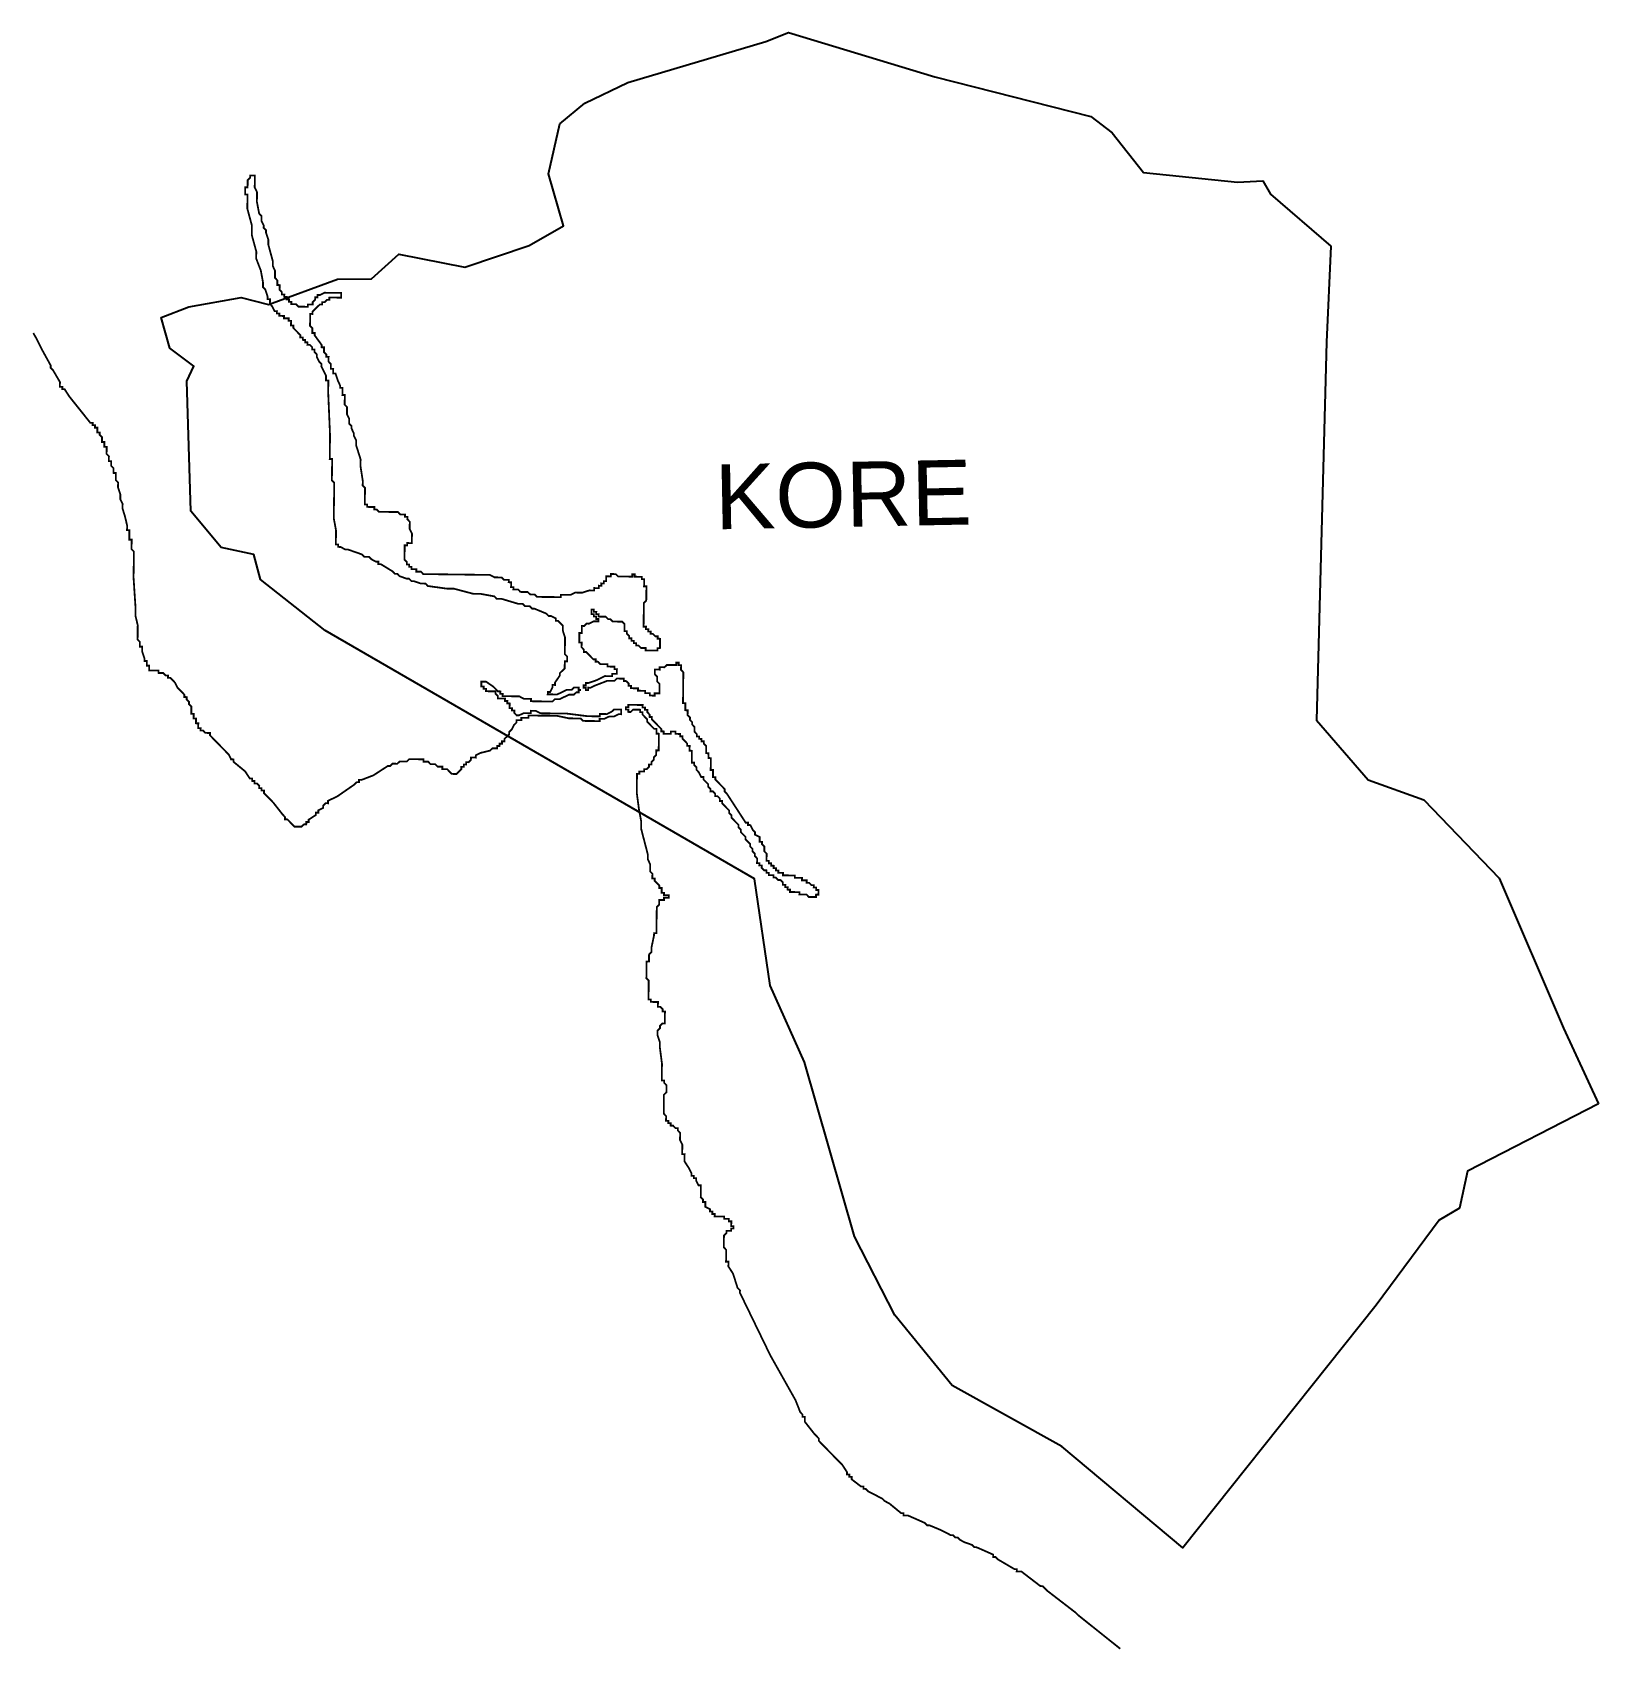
# Model space of a CAD drawing. Header units: metres. Extents: x 261595 to 264218, y 2159273 to 2161982.
import ezdxf

# ---------------------------------------------------------------- set-up
doc = ezdxf.new("R2010")
doc.units = ezdxf.units.M
for name, color, linetype in [('HIGH TIDE LINE', 6, 'Continuous'), ('village', 3, 'Continuous'), ('VILLAGE NAME', 250, 'Continuous')]:
    doc.layers.add(name, color=color, linetype=linetype)
doc.styles.get("Standard").update_dxf_attribs({"font": 'simplex.shx'})

msp = doc.modelspace()

# ---------------------------------------------------------------- linework, layer by layer
at = {"layer": 'HIGH TIDE LINE', "lineweight": 35, "const_width": 3}
msp.add_lwpolyline([(261596.9, 2161478.3), (261602.7, 2161468.3), (261606.6, 2161460.3), (261610.5, 2161452.3), (261626, 2161424.2), (261626, 2161420.2), (261629.9, 2161416.2), (261641.6, 2161396.2), (261641.5, 2161392.2), (261641.5, 2161388.2), (261645.5, 2161388.2), (261645.4, 2161384.2), (261649.4, 2161384.2), (261657.2, 2161372.1), (261692.4, 2161328), (261696.4, 2161327.9), (261696.4, 2161323.9), (261700.3, 2161323.9), (261700.3, 2161319.9), (261704.3, 2161319.9), (261704.2, 2161315.9), (261704.2, 2161311.9), (261708.1, 2161311.9), (261708.1, 2161307.9), (261712, 2161303.9), (261712, 2161299.9), (261711.9, 2161295.9), (261715.9, 2161295.9), (261715.9, 2161291.9), (261715.8, 2161287.9), (261719.8, 2161287.9), (261719.7, 2161283.9), (261719.7, 2161279.9), (261719.6, 2161275.9), (261723.6, 2161271.9), (261723.5, 2161267.9), (261723.5, 2161263.9), (261727.4, 2161263.9), (261727.3, 2161255.9), (261731.3, 2161251.9), (261731.2, 2161247.9), (261731.2, 2161244), (261735.2, 2161243.9), (261735.1, 2161239.9), (261735.1, 2161236), (261735, 2161232), (261738.9, 2161228), (261738.8, 2161220), (261742.7, 2161208), (261742.6, 2161200.1), (261746.5, 2161192.1), (261746.4, 2161188.1), (261746.4, 2161184.1), (261750.2, 2161172.1), (261754, 2161156.2), (261753.9, 2161148.2), (261757.8, 2161148.2), (261757.8, 2161144.2), (261757.7, 2161136.3), (261757.6, 2161132.3), (261761.6, 2161132.2), (261761.6, 2161128.3), (261761.4, 2161116.3), (261765.4, 2161112.3), (261765.3, 2161108.3), (261765.3, 2161104.3), (261765, 2161080.5), (261764.9, 2161076.5), (261764.8, 2161068.6), (261768.2, 2161016.8), (261768.1, 2161012.8), (261768.1, 2161008.9), (261768, 2161004.9), (261771.8, 2160988.9), (261771.7, 2160977), (261771.6, 2160973), (261771.6, 2160969), (261771.5, 2160965.1), (261775.4, 2160961), (261775.4, 2160957.1), (261775.3, 2160953.1), (261779.3, 2160953), (261779.3, 2160949.1), (261779.2, 2160945.1), (261783.1, 2160933.1), (261783, 2160929.1), (261787, 2160929.1), (261786.9, 2160925.1), (261786.9, 2160921.1), (261790.9, 2160921.1), (261790.8, 2160917.1), (261790.8, 2160913.1), (261794.7, 2160913.1), (261798.7, 2160913), (261802.7, 2160913), (261806.7, 2160912.9), (261806.6, 2160909), (261810.6, 2160908.9), (261814.6, 2160908.9), (261818.5, 2160904.8), (261822.5, 2160904.8), (261822.4, 2160900.8), (261826.4, 2160900.8), (261834.3, 2160892.7), (261838.1, 2160884.7), (261842.1, 2160880.7), (261846, 2160876.7), (261849.9, 2160872.6), (261849.9, 2160868.7), (261853.8, 2160868.6), (261853.8, 2160864.6), (261857.7, 2160860.6), (261857.7, 2160856.6), (261861.6, 2160852.6), (261861.5, 2160848.6), (261861.5, 2160844.7), (261861.5, 2160840.7), (261865.4, 2160840.6), (261865.4, 2160836.7), (261865.3, 2160832.7), (261869.3, 2160832.6), (261869.3, 2160828.7), (261869.2, 2160824.7), (261873.2, 2160824.6), (261873.1, 2160820.6), (261873.1, 2160816.7), (261877.1, 2160816.6), (261877, 2160812.6), (261881, 2160812.6), (261884.9, 2160808.6), (261888.9, 2160808.5), (261892.9, 2160808.5), (261892.8, 2160804.5), (261896.7, 2160800.5), (261900.7, 2160796.4), (261924.2, 2160772.3), (261928.1, 2160764.3), (261932.1, 2160764.2), (261932, 2160760.3), (261951.7, 2160744.1), (261959.5, 2160732.1), (261963.5, 2160732), (261963.5, 2160728.1), (261967.4, 2160728), (261967.4, 2160724), (261971.4, 2160724), (261975.3, 2160720), (261975.2, 2160716), (261979.2, 2160715.9), (261979.2, 2160712), (261983.2, 2160711.9), (261983.1, 2160707.9), (261991, 2160699.9), (261994.9, 2160695.9), (261998.8, 2160691.8), (262014.5, 2160671.8), (262018.4, 2160667.7), (262018.4, 2160663.8), (262022.3, 2160663.7), (262026.3, 2160659.7), (262030.2, 2160655.7), (262034.1, 2160651.6), (262038.1, 2160651.6), (262042.1, 2160651.5), (262046, 2160651.5), (262050.1, 2160655.4), (262054, 2160655.4), (262054.1, 2160659.3), (262058.1, 2160659.3), (262058.1, 2160663.3), (262070.1, 2160671.1), (262070.2, 2160675.1), (262074.2, 2160675), (262074.2, 2160679), (262082.2, 2160682.9), (262082.3, 2160686.8), (262086.3, 2160690.8), (262090.3, 2160690.7), (262090.3, 2160694.7), (262106.3, 2160702.5), (262134.4, 2160722), (262138.4, 2160725.9), (262142.4, 2160725.9), (262142.4, 2160729.9), (262146.4, 2160729.8), (262166.4, 2160737.5), (262190.4, 2160753.1), (262194.4, 2160753.1), (262198.4, 2160757), (262202.4, 2160757), (262206.4, 2160756.9), (262210.4, 2160760.8), (262214.4, 2160760.8), (262218.4, 2160760.7), (262222.3, 2160760.7), (262226.4, 2160764.6), (262230.3, 2160764.6), (262234.3, 2160764.5), (262238.3, 2160764.5), (262242.3, 2160764.4), (262246.2, 2160764.4), (262250.2, 2160764.3), (262250.2, 2160760.4), (262254.1, 2160760.3), (262258.1, 2160760.3), (262262.1, 2160756.2), (262266, 2160756.2), (262270, 2160756.1), (262273.9, 2160752.1), (262281.9, 2160752), (262281.8, 2160748), (262285.8, 2160748), (262289.8, 2160747.9), (262293.7, 2160743.9), (262297.6, 2160739.9), (262301.6, 2160739.8), (262305.6, 2160739.8), (262309.6, 2160743.7), (262313.6, 2160747.7), (262313.7, 2160751.6), (262317.7, 2160751.6), (262317.7, 2160755.6), (262321.7, 2160755.5), (262321.7, 2160759.5), (262325.7, 2160759.4), (262329.7, 2160763.4), (262329.8, 2160767.3), (262333.8, 2160767.3), (262337.7, 2160767.2), (262337.8, 2160771.2), (262345.8, 2160775.1), (262361.7, 2160778.9), (262365.8, 2160782.8), (262369.7, 2160782.8), (262373.7, 2160782.7), (262373.8, 2160786.7), (262377.7, 2160786.6), (262377.8, 2160790.6), (262381.8, 2160790.6), (262381.8, 2160794.5), (262385.8, 2160794.5), (262385.8, 2160798.5), (262393.9, 2160806.3), (262393.9, 2160810.3), (262398, 2160814.2), (262402, 2160822.1), (262406.1, 2160826.1), (262406.1, 2160830), (262410.1, 2160830), (262414.1, 2160829.9), (262414.1, 2160833.9), (262418.1, 2160833.9), (262422.1, 2160833.8), (262426, 2160833.8), (262426.1, 2160837.8), (262430.1, 2160837.7), (262438, 2160837.6), (262446, 2160837.5), (262449.9, 2160837.5), (262453.9, 2160837.4), (262457.9, 2160837.4), (262473.8, 2160837.2), (262493.6, 2160833), (262505.6, 2160832.8), (262509.5, 2160832.8), (262513.5, 2160832.7), (262517.4, 2160828.7), (262521.4, 2160828.6), (262525.4, 2160828.6), (262529.4, 2160828.5), (262533.3, 2160828.5), (262537.3, 2160828.4), (262541.3, 2160828.4), (262545.3, 2160828.3), (262545.3, 2160832.3), (262549.3, 2160832.3), (262553.3, 2160832.2), (262561.3, 2160836.1), (262565.2, 2160836.1), (262569.2, 2160836), (262577.2, 2160839.9), (262581.2, 2160839.8), (262581.2, 2160843.8), (262581.3, 2160847.8), (262577.3, 2160847.8), (262573.3, 2160847.9), (262569.4, 2160847.9), (262565.3, 2160844), (262557.3, 2160840.1), (262553.4, 2160840.2), (262549.4, 2160840.2), (262545.4, 2160840.3), (262545.4, 2160836.3), (262541.4, 2160836.3), (262537.4, 2160836.4), (262533.4, 2160836.4), (262529.5, 2160836.5), (262525.5, 2160836.5), (262489.8, 2160841), (262485.8, 2160841), (262481.8, 2160841), (262477.8, 2160841.1), (262457.9, 2160841.3), (262454, 2160841.4), (262450, 2160841.4), (262446, 2160841.5), (262438.1, 2160845.6), (262434.1, 2160845.6), (262430.2, 2160845.7), (262430.1, 2160841.7), (262426.1, 2160841.7), (262422.2, 2160841.8), (262418.2, 2160841.8), (262410.2, 2160837.9), (262406.2, 2160838), (262402.3, 2160842), (262402.3, 2160846), (262398.4, 2160846), (262398.4, 2160850), (262394.4, 2160850.1), (262394.5, 2160854), (262394.5, 2160858), (262390.5, 2160858.1), (262390.6, 2160862), (262386.6, 2160862.1), (262386.7, 2160866.1), (262382.7, 2160866.1), (262378.7, 2160866.2), (262374.7, 2160866.2), (262374.8, 2160870.2), (262370.9, 2160874.2), (262370.9, 2160878.2), (262366.9, 2160878.2), (262363, 2160878.3), (262359, 2160878.3), (262355, 2160878.4), (262355.1, 2160882.4), (262351.1, 2160882.4), (262351.1, 2160886.4), (262347.2, 2160886.4), (262347.2, 2160890.4), (262347.2, 2160894.4), (262351.2, 2160894.3), (262355.2, 2160894.3), (262367, 2160886.2), (262371, 2160882.2), (262374.9, 2160878.2), (262378.9, 2160878.1), (262378.8, 2160874.1), (262382.8, 2160874.1), (262382.7, 2160870.1), (262386.7, 2160870.1), (262390.7, 2160870), (262394.7, 2160870), (262398.6, 2160869.9), (262402.6, 2160869.9), (262406.6, 2160869.8), (262410.6, 2160869.8), (262418.5, 2160865.7), (262422.5, 2160865.6), (262426.4, 2160865.6), (262430.4, 2160865.5), (262430.4, 2160861.6), (262442.3, 2160861.4), (262446.3, 2160861.4), (262450.2, 2160861.3), (262454.2, 2160861.3), (262458.2, 2160861.2), (262462.2, 2160861.2), (262466.1, 2160861.1), (262470.2, 2160865.1), (262474.1, 2160865), (262478.1, 2160865), (262494.1, 2160872.7), (262502.1, 2160872.6), (262506.1, 2160876.5), (262510.1, 2160876.5), (262510.1, 2160880.5), (262514.1, 2160880.4), (262510.1, 2160880.5), (262510.2, 2160884.5), (262506.2, 2160884.5), (262502.2, 2160884.5), (262498.2, 2160880.6), (262490.2, 2160880.7), (262474.2, 2160873), (262470.3, 2160873), (262466.3, 2160873.1), (262462.3, 2160873.1), (262458.3, 2160873.2), (262458.4, 2160877.1), (262462.4, 2160877.1), (262466.4, 2160885), (262466.5, 2160889), (262470.5, 2160888.9), (262470.5, 2160892.9), (262478.6, 2160904.7), (262478.6, 2160908.7), (262482.7, 2160912.6), (262486.7, 2160916.6), (262486.7, 2160920.5), (262486.8, 2160924.5), (262486.8, 2160928.5), (262490.8, 2160928.4), (262490.9, 2160932.4), (262490.9, 2160936.4), (262487, 2160940.4), (262487, 2160944.4), (262487.1, 2160948.4), (262487.1, 2160952.3), (262487.3, 2160968.3), (262483.5, 2160980.2), (262483.5, 2160984.2), (262483.6, 2160988.2), (262479.7, 2160992.2), (262475.7, 2160996.2), (262471.8, 2160996.3), (262471.8, 2161000.3), (262463.9, 2161004.3), (262459.9, 2161004.4), (262456, 2161008.4), (262436.2, 2161016.6), (262432.3, 2161016.7), (262428.3, 2161020.7), (262424.3, 2161020.7), (262420.4, 2161020.8), (262416.4, 2161024.8), (262412.5, 2161024.8), (262408.5, 2161024.9), (262380.8, 2161033.2), (262376.8, 2161033.2), (262372.8, 2161033.3), (262368.9, 2161037.3), (262345.1, 2161041.6), (262341.1, 2161041.6), (262333.1, 2161041.7), (262301.4, 2161050.1), (262297.5, 2161050.1), (262293.5, 2161050.2), (262289.5, 2161050.2), (262257.7, 2161054.6), (262253.8, 2161058.6), (262249.8, 2161058.7), (262245.9, 2161058.7), (262234, 2161062.8), (262230, 2161062.9), (262226.1, 2161066.9), (262222.1, 2161066.9), (262210.2, 2161071.1), (262206.3, 2161075.1), (262202.3, 2161075.1), (262198.4, 2161079.2), (262178.7, 2161091.3), (262174.7, 2161091.4), (262174.7, 2161095.4), (262170.8, 2161095.4), (262162.9, 2161099.5), (262158.9, 2161103.5), (262155, 2161103.6), (262151, 2161103.6), (262147.1, 2161107.6), (262123.3, 2161115.9), (262119.3, 2161115.9), (262111.4, 2161120), (262107.4, 2161120.1), (262107.5, 2161124), (262103.5, 2161124.1), (262103.6, 2161128.1), (262103.6, 2161132), (262103.7, 2161136), (262103.7, 2161140), (262103.8, 2161147.9), (262100.1, 2161167.9), (262100.1, 2161171.8), (262100.2, 2161175.8), (262100.3, 2161187.7), (262100.4, 2161191.7), (262100.4, 2161195.7), (262100.5, 2161199.7), (262100.8, 2161227.5), (262096.9, 2161231.5), (262096.9, 2161235.5), (262097, 2161239.5), (262097, 2161243.5), (262097.1, 2161247.4), (262097.1, 2161251.4), (262097.2, 2161255.4), (262097.2, 2161259.4), (262097.3, 2161263.4), (262097.3, 2161267.3), (262093.3, 2161267.4), (262093.4, 2161271.4), (262093.4, 2161275.3), (262093.5, 2161283.3), (262093.6, 2161287.3), (262093.6, 2161291.2), (262093.7, 2161299.2), (262093.8, 2161303.2), (262093.8, 2161307.1), (262090.7, 2161378.8), (262090.8, 2161382.7), (262090.8, 2161386.7), (262090.9, 2161390.7), (262090.9, 2161394.7), (262091, 2161398.7), (262087, 2161398.7), (262087, 2161402.7), (262087.1, 2161406.7), (262079.3, 2161422.7), (262079.4, 2161426.6), (262075.4, 2161430.7), (262071.6, 2161438.7), (262071.6, 2161442.6), (262067.7, 2161446.7), (262067.7, 2161450.6), (262063.8, 2161450.7), (262063.8, 2161454.7), (262059.9, 2161458.7), (262055.9, 2161458.7), (262056, 2161462.7), (262052, 2161462.8), (262052, 2161466.7), (262048.1, 2161466.8), (262048.1, 2161470.8), (262044.1, 2161470.8), (262044.2, 2161474.8), (262040.2, 2161478.8), (262036.3, 2161482.8), (262032.4, 2161486.9), (262032.4, 2161490.8), (262028.5, 2161490.9), (262028.5, 2161494.9), (262028.6, 2161498.8), (262024.6, 2161498.9), (262024.6, 2161502.9), (262020.7, 2161502.9), (262016.7, 2161503), (262016.7, 2161506.9), (262012.8, 2161507), (262008.8, 2161507), (262008.8, 2161511), (262004.8, 2161511.1), (262004.9, 2161515), (262000.9, 2161515.1), (261997, 2161523.1), (261993.1, 2161527.1), (261993.2, 2161531.1), (261993.2, 2161535.1), (261989.2, 2161535.1), (261989.3, 2161539.1), (261985.5, 2161551.1), (261981.5, 2161555.1), (261981.6, 2161559.1), (261981.6, 2161563.1), (261977.9, 2161583), (261970.2, 2161603), (261970.2, 2161606.9), (261970.3, 2161610.9), (261970.3, 2161614.9), (261962.7, 2161642.8), (261962.8, 2161650.8), (261962.9, 2161658.7), (261955.3, 2161686.7), (261955.5, 2161702.6), (261955.5, 2161706.6), (261955.6, 2161710.5), (261951.6, 2161710.6), (261951.7, 2161714.6), (261951.7, 2161718.5), (261951.8, 2161722.5), (261955.7, 2161722.5), (261955.8, 2161726.4), (261955.8, 2161730.4), (261955.9, 2161734.4), (261959.9, 2161738.3), (261960, 2161742.3), (261963.9, 2161742.2), (261967.9, 2161742.2), (261967.9, 2161738.2), (261967.8, 2161734.2), (261967.8, 2161730.3), (261967.7, 2161726.3), (261967.7, 2161722.3), (261971.5, 2161714.3), (261971.5, 2161710.3), (261971.4, 2161706.4), (261971.4, 2161702.4), (261971.3, 2161698.4), (261975.1, 2161678.5), (261979, 2161674.4), (261979, 2161670.5), (261978.9, 2161666.5), (261982.8, 2161658.5), (261982.7, 2161654.5), (261986.7, 2161650.5), (261986.6, 2161646.5), (261990.5, 2161634.5), (261990.4, 2161630.6), (261990.4, 2161626.6), (261998, 2161598.7), (261997.9, 2161594.7), (261997.9, 2161590.7), (262001.7, 2161582.7), (262001.7, 2161578.7), (262001.7, 2161574.7), (262001.6, 2161570.8), (262005.5, 2161566.7), (262005.5, 2161562.8), (262005.4, 2161558.8), (262009.4, 2161558.7), (262009.4, 2161554.8), (262009.3, 2161550.8), (262013.2, 2161546.8), (262013.2, 2161542.8), (262017.2, 2161542.7), (262017.1, 2161538.8), (262021.1, 2161538.7), (262021, 2161534.7), (262025, 2161534.7), (262025, 2161530.7), (262028.9, 2161530.7), (262028.9, 2161526.7), (262032.9, 2161526.6), (262036.9, 2161526.6), (262040.8, 2161522.6), (262044.8, 2161522.5), (262048.7, 2161522.5), (262052.7, 2161522.4), (262056.7, 2161522.4), (262056.7, 2161526.3), (262060.7, 2161526.3), (262064.7, 2161526.2), (262064.7, 2161530.2), (262068.8, 2161534.2), (262068.8, 2161538.1), (262072.8, 2161538.1), (262072.8, 2161542.1), (262076.8, 2161542), (262084.8, 2161545.9), (262088.8, 2161545.8), (262092.8, 2161545.8), (262096.7, 2161545.7), (262100.7, 2161545.7), (262104.7, 2161545.6), (262108.7, 2161545.6), (262112.6, 2161545.5), (262112.6, 2161541.6), (262112.5, 2161537.6), (262108.6, 2161537.6), (262104.6, 2161537.7), (262100.6, 2161537.7), (262096.6, 2161537.8), (262092.7, 2161537.8), (262092.6, 2161533.9), (262088.6, 2161533.9), (262084.6, 2161530), (262080.6, 2161530), (262080.6, 2161526.1), (262076.6, 2161526.1), (262072.6, 2161522.2), (262068.6, 2161518.2), (262064.5, 2161514.3), (262064.5, 2161510.3), (262060.5, 2161510.4), (262060.3, 2161490.5), (262064.2, 2161486.5), (262064.1, 2161478.5), (262068.1, 2161478.5), (262068, 2161474.5), (262079.8, 2161458.4), (262079.7, 2161454.5), (262083.7, 2161454.4), (262083.6, 2161446.5), (262087.5, 2161442.4), (262087.5, 2161438.5), (262091.4, 2161438.4), (262091.3, 2161430.5), (262095.3, 2161426.4), (262095.2, 2161418.5), (262099.2, 2161418.4), (262099.1, 2161410.5), (262103, 2161410.4), (262106.9, 2161398.5), (262110.7, 2161390.5), (262110.7, 2161386.5), (262114.7, 2161386.4), (262114.5, 2161374.5), (262118.5, 2161374.5), (262118.3, 2161358.5), (262122.2, 2161354.5), (262122.1, 2161342.6), (262126, 2161334.6), (262125.9, 2161326.6), (262129.8, 2161322.6), (262129.7, 2161318.6), (262133.6, 2161310.6), (262133.6, 2161306.7), (262137.5, 2161298.7), (262137.4, 2161290.7), (262145, 2161266.7), (262144.9, 2161254.8), (262148.6, 2161230.9), (262148.5, 2161223), (262152.4, 2161218.9), (262152, 2161191.1), (262156, 2161191), (262156, 2161187.1), (262167.9, 2161186.9), (262167.9, 2161182.9), (262171.8, 2161182.9), (262175.8, 2161178.9), (262207.6, 2161178.5), (262211.5, 2161174.5), (262219.4, 2161174.4), (262219.4, 2161170.4), (262223.4, 2161170.3), (262223.3, 2161166.4), (262227.3, 2161162.3), (262227.1, 2161150.4), (262231, 2161142.4), (262230.8, 2161126.5), (262222.8, 2161126.6), (262222.8, 2161122.6), (262218.8, 2161122.7), (262218.5, 2161098.8), (262222.4, 2161094.8), (262222.4, 2161090.8), (262226.4, 2161090.8), (262226.3, 2161086.8), (262230.3, 2161086.7), (262230.3, 2161082.8), (262238.2, 2161082.7), (262238.2, 2161078.7), (262246.1, 2161078.6), (262250, 2161074.6), (262361.4, 2161073.2), (262369.3, 2161069.1), (262381.2, 2161069), (262385.1, 2161065), (262393.1, 2161064.9), (262393, 2161060.9), (262397, 2161060.8), (262396.9, 2161052.9), (262400.9, 2161052.8), (262400.8, 2161048.9), (262408.8, 2161048.8), (262412.7, 2161044.7), (262424.6, 2161044.6), (262428.6, 2161040.6), (262436.5, 2161040.5), (262440.4, 2161036.4), (262480.2, 2161036), (262480.3, 2161039.9), (262496.2, 2161039.7), (262504.2, 2161043.6), (262516.1, 2161043.5), (262528.1, 2161047.3), (262536, 2161047.2), (262536.1, 2161051.2), (262544, 2161051.1), (262544.1, 2161055.1), (262548, 2161055), (262548.1, 2161059), (262552.1, 2161058.9), (262552.1, 2161062.9), (262556.1, 2161062.9), (262556.2, 2161070.8), (262564.1, 2161070.7), (262564.2, 2161074.7), (262572.1, 2161074.6), (262576.1, 2161070.6), (262599.9, 2161070.3), (262600, 2161074.3), (262603.9, 2161074.2), (262603.9, 2161070.2), (262615.8, 2161070.1), (262615.8, 2161066.1), (262619.8, 2161066.1), (262619.6, 2161054.1), (262623.6, 2161054.1), (262623.3, 2161030.2), (262619.3, 2161026.3), (262618.8, 2160986.5), (262622.8, 2160986.5), (262622.7, 2160982.5), (262626.7, 2160982.5), (262626.6, 2160978.5), (262630.6, 2160978.4), (262630.6, 2160974.5), (262634.5, 2160974.4), (262638.5, 2160970.4), (262642.4, 2160970.3), (262642.4, 2160966.4), (262646.4, 2160966.3), (262646.2, 2160950.4), (262642.2, 2160950.4), (262642.2, 2160946.5), (262622.3, 2160946.7), (262622.3, 2160950.7), (262614.4, 2160950.8), (262610.4, 2160954.8), (262606.5, 2160954.9), (262606.5, 2160958.8), (262602.5, 2160958.9), (262602.6, 2160962.9), (262598.6, 2160962.9), (262598.7, 2160966.9), (262594.7, 2160966.9), (262594.7, 2160970.9), (262590.8, 2160974.9), (262590.9, 2160978.9), (262586.9, 2160979), (262587, 2160990.9), (262583.1, 2160994.9), (262567.2, 2160995.1), (262563.3, 2160999.1), (262559.3, 2160999.2), (262555.4, 2161003.2), (262543.4, 2161003.4), (262543.5, 2161007.3), (262539.5, 2161007.4), (262539.6, 2161011.4), (262535.6, 2161011.4), (262535.6, 2161015.4), (262531.6, 2161015.4), (262531.6, 2161007.5), (262535.5, 2161007.4), (262535.5, 2161003.5), (262539.5, 2161003.4), (262539.4, 2160999.4), (262543.4, 2160999.4), (262543.3, 2160995.4), (262535.4, 2160995.5), (262527.4, 2160991.6), (262523.4, 2160991.7), (262519.4, 2160987.7), (262515.4, 2160987.8), (262515.3, 2160975.9), (262511.3, 2160975.9), (262511.1, 2160960), (262515.1, 2160960), (262515, 2160952), (262518.9, 2160948), (262518.8, 2160944), (262522.8, 2160944), (262526.8, 2160939.9), (262530.7, 2160935.9), (262534.6, 2160931.9), (262538.6, 2160931.8), (262538.5, 2160927.9), (262542.5, 2160927.8), (262546.4, 2160923.8), (262558.4, 2160923.6), (262558.3, 2160919.7), (262570.2, 2160919.5), (262570.2, 2160915.5), (262574.2, 2160915.5), (262574.1, 2160907.5), (262566.1, 2160907.6), (262566.1, 2160903.7), (262554.1, 2160903.8), (262538.1, 2160896), (262526.2, 2160892.2), (262522.2, 2160892.3), (262522.1, 2160888.3), (262518.2, 2160888.3), (262518.1, 2160884.4), (262522.1, 2160884.3), (262522, 2160880.3), (262526, 2160880.3), (262526.1, 2160884.3), (262530, 2160884.2), (262538, 2160888.1), (262558, 2160895.8), (262570, 2160895.7), (262574, 2160899.6), (262585.9, 2160899.4), (262585.9, 2160895.5), (262589.8, 2160895.4), (262593.8, 2160891.4), (262593.7, 2160887.4), (262597.7, 2160887.4), (262597.6, 2160883.4), (262609.6, 2160883.2), (262609.5, 2160879.3), (262621.4, 2160879.1), (262621.4, 2160875.1), (262629.3, 2160875), (262629.3, 2160871.1), (262637.3, 2160871), (262637.3, 2160874.9), (262645.3, 2160874.8), (262645.4, 2160890.8), (262641.5, 2160894.8), (262641.6, 2160902.7), (262637.7, 2160906.8), (262637.8, 2160914.7), (262645.7, 2160914.6), (262645.8, 2160918.6), (262653.7, 2160918.5), (262657.8, 2160922.4), (262673.7, 2160922.2), (262673.7, 2160926.2), (262677.7, 2160926.2), (262677.6, 2160922.2), (262681.6, 2160922.1), (262681.5, 2160914.2), (262685.4, 2160910.1), (262684.8, 2160858.5), (262688.8, 2160858.4), (262688.6, 2160846.5), (262692.6, 2160846.4), (262692.5, 2160838.5), (262696.5, 2160834.4), (262696.4, 2160830.5), (262700.3, 2160826.4), (262700.3, 2160822.5), (262704.2, 2160818.4), (262704.1, 2160810.5), (262708, 2160806.5), (262708, 2160802.5), (262712, 2160802.4), (262711.9, 2160798.5), (262715.9, 2160798.4), (262715.8, 2160794.4), (262719.8, 2160794.4), (262719.8, 2160790.4), (262723.7, 2160786.4), (262723.6, 2160774.5), (262727.5, 2160774.4), (262727.4, 2160766.5), (262731.4, 2160766.4), (262731.2, 2160746.5), (262735.1, 2160746.5), (262735, 2160734.5), (262739, 2160734.5), (262738.9, 2160730.5), (262742.9, 2160726.5), (262746.8, 2160722.5), (262754.6, 2160714.4), (262754.6, 2160710.4), (262758.5, 2160706.4), (262774.1, 2160682.4), (262789.7, 2160658.3), (262793.7, 2160658.3), (262793.7, 2160654.3), (262797.6, 2160654.2), (262801.5, 2160646.2), (262805.4, 2160642.2), (262805.4, 2160638.2), (262813.3, 2160634.2), (262813.2, 2160626.2), (262817.2, 2160626.2), (262817.1, 2160622.2), (262821.1, 2160618.2), (262821, 2160610.2), (262824.9, 2160606.2), (262824.7, 2160594.2), (262828.7, 2160594.2), (262828.7, 2160590.2), (262832.6, 2160590.2), (262832.6, 2160586.2), (262836.6, 2160586.1), (262836.5, 2160582.2), (262840.5, 2160582.1), (262840.5, 2160578.1), (262844.4, 2160578.1), (262844.4, 2160574.1), (262852.3, 2160574), (262852.3, 2160570), (262872.2, 2160569.8), (262872.1, 2160565.8), (262884, 2160565.7), (262884, 2160561.7), (262891.9, 2160561.6), (262891.9, 2160557.6), (262895.9, 2160557.6), (262899.8, 2160553.6), (262903.8, 2160553.5), (262903.7, 2160549.5), (262907.7, 2160549.5), (262907.7, 2160545.5), (262911.6, 2160545.5), (262911.5, 2160537.5), (262907.6, 2160537.6), (262907.5, 2160533.6), (262895.6, 2160533.7), (262891.7, 2160537.8), (262879.7, 2160537.9), (262879.8, 2160541.9), (262863.9, 2160542.1), (262863.9, 2160546), (262859.9, 2160546.1), (262860, 2160550.1), (262856, 2160550.1), (262856.1, 2160554.1), (262852.1, 2160554.1), (262852.1, 2160558.1), (262848.2, 2160562.1), (262844.2, 2160562.2), (262840.3, 2160566.2), (262836.3, 2160566.3), (262836.4, 2160570.2), (262828.4, 2160570.3), (262828.5, 2160574.3), (262824.5, 2160574.4), (262824.5, 2160578.3), (262820.6, 2160578.4), (262816.6, 2160582.4), (262816.7, 2160586.4), (262812.7, 2160586.4), (262812.8, 2160590.4), (262808.8, 2160590.5), (262808.9, 2160598.4), (262805, 2160602.4), (262805, 2160606.4), (262801.1, 2160610.4), (262801.1, 2160614.4), (262797.2, 2160618.4), (262797.3, 2160622.4), (262793.3, 2160626.5), (262789.4, 2160630.5), (262789.4, 2160634.5), (262785.5, 2160638.5), (262781.6, 2160642.5), (262781.6, 2160646.5), (262777.7, 2160650.5), (262777.8, 2160654.5), (262766, 2160666.6), (262766, 2160670.5), (262762.1, 2160674.6), (262762.1, 2160678.5), (262758.2, 2160682.6), (262754.3, 2160686.6), (262750.4, 2160690.6), (262750.4, 2160694.6), (262746.4, 2160694.6), (262746.5, 2160698.6), (262742.6, 2160702.6), (262738.6, 2160702.7), (262738.6, 2160706.7), (262734.7, 2160710.7), (262730.7, 2160710.7), (262730.8, 2160714.7), (262726.9, 2160718.7), (262726.9, 2160722.7), (262723, 2160726.7), (262719, 2160730.8), (262719.1, 2160734.7), (262715.1, 2160734.8), (262711.2, 2160742.8), (262707.3, 2160746.8), (262707.4, 2160750.8), (262703.4, 2160754.8), (262703.5, 2160758.8), (262699.5, 2160758.8), (262699.7, 2160778.7), (262695.8, 2160778.8), (262695.9, 2160786.7), (262691.9, 2160786.8), (262691.9, 2160790.8), (262688, 2160794.8), (262684.1, 2160798.8), (262684.1, 2160802.8), (262680.2, 2160802.8), (262680.2, 2160806.8), (262672.3, 2160806.9), (262672.3, 2160810.9), (262664.4, 2160811), (262664.3, 2160807), (262652.4, 2160807.1), (262652.4, 2160811.1), (262648.4, 2160811.2), (262648.5, 2160815.1), (262632.8, 2160831.2), (262632.8, 2160835.2), (262628.9, 2160835.3), (262628.9, 2160839.3), (262625, 2160843.3), (262625, 2160847.3), (262621.1, 2160847.3), (262621.1, 2160851.3), (262617.1, 2160851.3), (262617.2, 2160855.3), (262593.3, 2160855.6), (262593.3, 2160851.6), (262589.3, 2160851.7), (262589.2, 2160847.7), (262593.2, 2160847.6), (262593.2, 2160843.7), (262597.2, 2160843.6), (262601.2, 2160847.5), (262613.1, 2160847.4), (262613.1, 2160843.4), (262617, 2160843.4), (262617, 2160839.4), (262624.8, 2160831.3), (262624.8, 2160827.4), (262636.6, 2160815.3), (262640.5, 2160815.2), (262640.4, 2160807.3), (262644.4, 2160807.2), (262644.1, 2160779.4), (262640.1, 2160779.5), (262640, 2160771.5), (262636, 2160767.6), (262635.9, 2160763.6), (262631.9, 2160759.7), (262631.9, 2160755.7), (262627.9, 2160755.7), (262627.8, 2160751.8), (262623.8, 2160747.8), (262619.8, 2160747.9), (262619.8, 2160743.9), (262611.8, 2160744), (262611.8, 2160740), (262607.8, 2160740.1), (262607.4, 2160708.3), (262611.1, 2160680.4), (262614.8, 2160660.5), (262614.6, 2160648.5), (262626, 2160604.6), (262625.9, 2160596.7), (262629.8, 2160588.7), (262629.7, 2160576.7), (262633.6, 2160572.7), (262633.5, 2160564.8), (262637.5, 2160564.7), (262637.4, 2160560.7), (262641.4, 2160556.7), (262645.3, 2160552.7), (262645.2, 2160548.7), (262649.2, 2160548.7), (262649.1, 2160540.7), (262653.1, 2160540.7), (262653, 2160536.7), (262661, 2160536.6), (262661, 2160532.6), (262653, 2160532.7), (262653, 2160528.7), (262645, 2160528.8), (262644.9, 2160520.9), (262640.9, 2160517), (262640.3, 2160473.2), (262636.4, 2160473.3), (262636.3, 2160469.3), (262632.1, 2160449.4), (262632, 2160441.5), (262628, 2160437.6), (262627.8, 2160425.6), (262623.9, 2160425.7), (262623.5, 2160397.8), (262627.4, 2160393.8), (262627.1, 2160362), (262631, 2160362), (262631, 2160358), (262642.9, 2160357.8), (262642.8, 2160349.9), (262646.8, 2160349.8), (262650.7, 2160345.8), (262650.7, 2160341.8), (262654.6, 2160341.8), (262654.4, 2160321.9), (262650.4, 2160322), (262646.4, 2160318), (262646.4, 2160314), (262642.3, 2160310.1), (262642.2, 2160302.2), (262646.1, 2160290.2), (262646, 2160282.2), (262649.6, 2160254.4), (262649.3, 2160226.5), (262653.2, 2160226.5), (262653.2, 2160222.5), (262657.1, 2160218.5), (262657, 2160206.5), (262652.9, 2160202.6), (262652.6, 2160170.8), (262656.5, 2160166.8), (262656.4, 2160158.8), (262660.4, 2160158.8), (262660.3, 2160154.8), (262664.3, 2160154.7), (262664.2, 2160150.8), (262668.2, 2160150.7), (262672.1, 2160146.7), (262676.1, 2160146.6), (262676.1, 2160142.7), (262680, 2160138.6), (262679.8, 2160126.7), (262683.7, 2160118.7), (262683.5, 2160102.8), (262687.5, 2160102.8), (262687.4, 2160090.8), (262695.2, 2160078.8), (262699, 2160070.8), (262699, 2160066.8), (262703, 2160066.8), (262702.9, 2160062.8), (262706.9, 2160062.7), (262706.9, 2160058.8), (262710.7, 2160050.8), (262714.7, 2160050.7), (262714.5, 2160030.8), (262718.4, 2160026.8), (262718.3, 2160022.8), (262722.3, 2160022.8), (262722.2, 2160014.8), (262730.1, 2160010.8), (262730.1, 2160006.8), (262734.1, 2160006.7), (262734, 2160002.8), (262738, 2160002.7), (262737.9, 2159998.7), (262753.8, 2159998.5), (262753.8, 2159994.6), (262761.7, 2159994.5), (262761.7, 2159990.5), (262765.7, 2159990.4), (262765.6, 2159982.5), (262769.5, 2159982.4), (262769.5, 2159978.5), (262765.5, 2159978.5), (262765.5, 2159974.5), (262757.5, 2159974.6), (262757.5, 2159970.7), (262753.4, 2159966.7), (262753.2, 2159946.8), (262757.1, 2159942.8), (262756.9, 2159922.9), (262760.9, 2159922.9), (262760.8, 2159914.9), (262768.6, 2159902.9), (262776.2, 2159878.9), (262780.2, 2159874.9), (262780.1, 2159870.9), (262822.8, 2159782.9), (262826.7, 2159774.9), (262830.5, 2159766.9), (262873.3, 2159690.8), (262881.1, 2159670.9), (262885, 2159666.8), (262884.9, 2159662.9), (262888.9, 2159662.8), (262888.8, 2159654.8), (262904.5, 2159634.8), (262912.3, 2159626.7), (262912.3, 2159622.7), (262943.7, 2159590.5), (262951.6, 2159582.5), (262959.4, 2159570.5), (262959.3, 2159566.5), (262963.3, 2159566.4), (262963.2, 2159562.5), (262967.2, 2159562.4), (262967.2, 2159558.4), (262982.9, 2159546.3), (262986.9, 2159546.3), (262986.9, 2159542.3), (262990.8, 2159542.2), (262994.8, 2159538.2), (263018.5, 2159526), (263022.4, 2159522), (263030.3, 2159517.9), (263050, 2159501.7), (263054, 2159501.7), (263053.9, 2159497.7), (263061.9, 2159497.6), (263089.5, 2159485.4), (263093.5, 2159481.3), (263097.5, 2159481.3), (263117.2, 2159473.1), (263133, 2159464.9), (263137, 2159464.9), (263140.9, 2159460.9), (263144.9, 2159460.8), (263148.8, 2159456.8), (263156.8, 2159452.7), (263168.6, 2159448.6), (263172.6, 2159444.6), (263176.5, 2159444.5), (263204.2, 2159432.2), (263204.2, 2159428.3), (263208.1, 2159428.2), (263212.1, 2159424.2), (263239.7, 2159408), (263243.7, 2159407.9), (263243.6, 2159403.9), (263251.6, 2159403.8), (263283.1, 2159379.6), (263287.1, 2159379.5), (263291, 2159375.5), (263294.9, 2159371.5), (263342.2, 2159335.1), (263346.1, 2159331.1), (263417, 2159274.5)], dxfattribs=at)
at = {"layer": 'village', "color": 3}
msp.add_polyline3d([(264218, 2160187, 0), (263998.5, 2160074.6, 0), (263984.9, 2160012.8, 0), (263950.7, 2159992.2, 0), (263845.3, 2159850.2, 0), (263521.9, 2159443.5, 0), (263319.4, 2159613.4, 0), (263135.5, 2159715.5, 0), (263039.6, 2159833.5, 0), (262972.2, 2159965.1, 0), (262888.5, 2160257.1, 0), (262831, 2160385.6, 0), (262804.4, 2160564.3, 0), (262085.4, 2160980.2, 0), (261977.1, 2161065.5, 0), (261966, 2161107.3, 0), (261911.7, 2161119, 0), (261860.5, 2161179.8, 0), (261853.8, 2161397.8, 0), (261865.8, 2161423.1, 0), (261825.7, 2161452.8, 0), (261811, 2161504.6, 0), (261857.2, 2161522.1, 0), (261945.2, 2161537.9, 0), (261990.5, 2161526.2, 0), (262106.1, 2161568.4, 0), (262163.4, 2161569, 0), (262209.2, 2161610.2, 0), (262319.3, 2161588.8, 0), (262427.5, 2161625.2, 0), (262484.9, 2161657.8, 0), (262459.5, 2161745.2, 0), (262478.5, 2161828.9, 0), (262520.3, 2161863.5, 0), (262592.6, 2161897.8, 0), (262823.6, 2161966.6, 0), (262861.6, 2161982, 0), (263106.5, 2161907.4, 0), (263367.8, 2161840.9, 0), (263403.3, 2161813.6, 0), (263455.9, 2161747.3, 0), (263613.3, 2161731.1, 0), (263655.5, 2161733.2, 0), (263668.7, 2161711, 0), (263769.8, 2161623.8, 0), (263762.4, 2161463.3, 0), (263745.6, 2160830, 0), (263832, 2160729.7, 0), (263925.3, 2160696.7, 0), (264051.3, 2160565.1, 0), (264159, 2160314, 0)], close=True, dxfattribs=at)

# ---------------------------------------------------------------- texts
at = {"layer": 'VILLAGE NAME', "insert": (262736.9, 2161258.2), "char_height": 108.748, "attachment_point": 1, "rotation": 1.1028}
msp.add_mtext_dynamic_manual_height_columns('{\\fArial|b0|i0|c0|p34;KORE}', width=726.929, gutter_width=543.7, heights=[0], dxfattribs=at)

doc.saveas('drawing.dxf')
